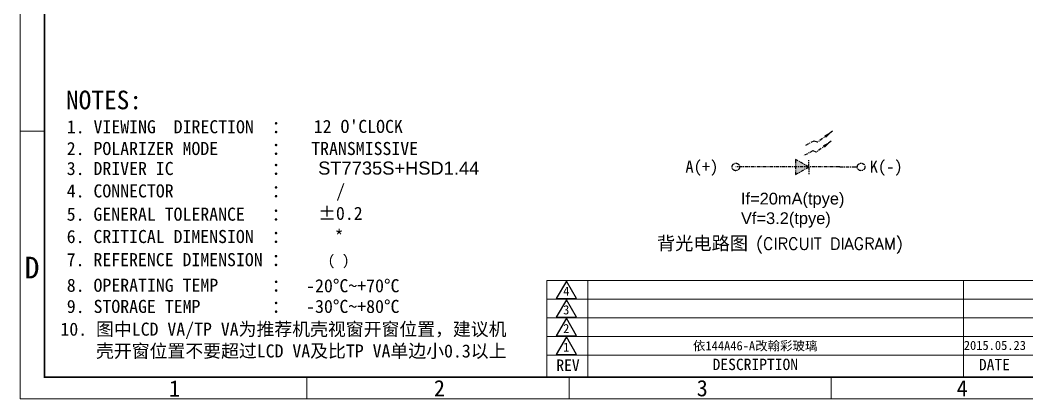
# Model space of a CAD drawing. Header units: millimetres. Extents: x 3037 to 3217, y 151 to 270.
# Drawn here: x 3036.6 to 3148.6, y 151.2 to 193.4 of the extents above; entities that cross this region are included whole.
import ezdxf

# ---------------------------------------------------------------- set-up
doc = ezdxf.new("R2010")
doc.units = ezdxf.units.MM
doc.linetypes.add('CENTER', pattern=[0.6, 0.375, -0.075, 0.075, -0.075])
doc.layers.add('CENTER', color=1, linetype='CENTER')
doc.layers.add('反射片', color=4, linetype='Continuous')
doc.styles.add('C-E02$0$RT', font='ROMANT.SHX')
doc.styles.get("Standard").update_dxf_attribs({"font": ''})
doc.styles.add('宋体', font='')
doc.styles.add('楷体', font='')
doc.styles.get('Standard').set_extended_font_data('SimSun')
doc.styles.get('宋体').set_extended_font_data('SimSun')
doc.styles.get('楷体').set_extended_font_data('楷体_GB2312')
doc.dimstyles.get("Standard").update_dxf_attribs({"dimtxt": 0.5, "dimasz": 0.4, "dimexe": 0.2, "dimexo": 1, "dimgap": 0.09, "dimtad": 0, "dimzin": 0, "dimdsep": 46, "dimtxsty": 'Standard', "dimcen": 0.09, "dimclrd": 256, "dimclre": 256, "dimclrt": 256, "dimadec": 0, "dimazin": 0, "dimtfac": 1, "dimtofl": 0, "dimtmove": 0, "dimatfit": 3, "dimfxl": 0, "dimtolj": 1, "dimtzin": 0, "dimarcsym": 0})

msp = doc.modelspace()

# ---------------------------------------------------------------- hatches: boundary and pattern name
at = {"layer": 'CENTER'}
msp.add_hatch(color=7, dxfattribs=at).paths.add_polyline_path([(3122.844, 177.89), (3122.844, 176.196), (3124.312, 177.043)])

# ---------------------------------------------------------------- linework, layer by layer
at = {"color": 7, "lineweight": 15}
for p, q in [((3036.634, 270.351), (3036.634, 151.238)), ((3039.34, 181.016), (3036.634, 181.016)), ((3095.208, 164.399), (3095.208, 153.66)), ((3095.208, 164.399), (3155.979, 164.399)), ((3099.764, 153.66), (3099.764, 164.399)), ((3141.52, 153.66), (3141.52, 164.399)), ((3095.208, 162.325), (3155.979, 162.325)), ((3095.208, 160.251), (3155.979, 160.251)), ((3095.208, 158.178), (3155.979, 158.177)), ((3095.208, 156.104), (3155.979, 156.104)), ((3068.5, 153.662), (3068.5, 151.238)), ((3097.66, 153.662), (3097.66, 151.238)), ((3126.82, 153.662), (3126.82, 151.238)), ((3216.719, 151.237), (3036.634, 151.238))]:
    msp.add_line(p, q, dxfattribs=at)
at = {"color": 7, "lineweight": 15, "const_width": 0.181}
msp.add_lwpolyline([(3214.3, 153.656), (3214.3, 267.932), (3039.34, 267.938), (3039.34, 153.662)], close=True, dxfattribs=at)
at = {"color": 7}
for points in [[(3097.367, 164.351), (3096.239, 162.398), (3098.494, 162.398)], [(3097.367, 162.277), (3096.239, 160.325), (3098.494, 160.325)], [(3097.367, 160.203), (3096.239, 158.251), (3098.494, 158.251)], [(3097.367, 158.13), (3096.239, 156.177), (3098.494, 156.177)]]:
    msp.add_lwpolyline(points, close=True, dxfattribs=at)
at = {"layer": 'CENTER', "color": 7}
for p, q in [((3124.873, 179.923), (3123.907, 179.425)), ((3124.77, 178.839), (3123.75, 178.289)), ((3120.306, 177.043), (3116.208, 177.043)), ((3127.751, 177.043), (3120.306, 177.043)), ((3127.751, 177.043), (3120.306, 177.043)), ((3122.844, 177.89), (3122.844, 176.196)), ((3124.312, 177.043), (3122.844, 177.89)), ((3122.844, 176.196), (3124.312, 177.043)), ((3124.312, 177.043), (3124.312, 177.814)), ((3124.312, 177.043), (3124.312, 176.24)), ((3127.751, 177.043), (3129.715, 177.043)), ((3129.287, 177.043), (3129.715, 177.043))]:
    msp.add_line(p, q, dxfattribs=at)
for centre in [(3116.208, 177.043), (3130.134, 177.043), (3130.134, 177.043)]:
    msp.add_circle(centre, 0.419, dxfattribs=at)

# ---------------------------------------------------------------- texts
at = {"color": 7, "lineweight": 15, "style": '宋体'}
for s, height, p in [('NOTES:', 2.0702, (3041.734, 183.464)), ('1. VIEWING  DIRECTION  ：', 1.45561, (3041.823, 180.791)), ('2. POLARIZER MODE      ：', 1.45561, (3041.818, 178.371)), ('TRANSMISSIVE', 1.45561, (3068.997, 178.371)), ('3. DRIVER IC           ： ', 1.45561, (3041.817, 176.148)), ('4. CONNECTOR           ：', 1.45561, (3041.816, 173.651)), ('/', 1.456, (3071.771, 173.651)), ('5. GENERAL TOLERANCE   ：', 1.45561, (3041.811, 171.063)), ('%%P0.2', 1.4556, (3069.764, 171.158)), ('*', 1.456, (3071.601, 168.589)), ('6. CRITICAL DIMENSION  ：', 1.45561, (3041.811, 168.577)), ('D', 2.419, (3037.135, 164.637)), ('7. REFERENCE DIMENSION ：', 1.45561, (3041.811, 166.004)), ('( )', 1.179, (3070.837, 166.069)), ('8. OPERATING TEMP      ：  ', 1.45561, (3041.823, 163.153)), ('  -20%%DC~+70%%DC', 1.45561, (3066.451, 163.099)), ('  -30%%DC~+80%%DC', 1.45561, (3066.451, 160.799)), ('9. STORAGE TEMP        ：', 1.45561, (3041.823, 160.799)), ('1', 1.814, (3053.185, 151.487)), ('2', 1.814, (3082.635, 151.518)), ('3', 1.814, (3111.853, 151.523)), ('4', 1.814, (3140.755, 151.508))]:
    msp.add_text(s, height=height, dxfattribs=at).set_placement(p)
at = {"color": 7, "style": '宋体'}
for s, height, p in [('依144A46-A改翰彩玻璃', 1.01583, (3111.437, 156.641)), ('2015.05.23', 1.0158, (3141.552, 156.682))]:
    msp.add_text(s, height=height, dxfattribs=at).set_placement(p)
at = {"color": 7, "lineweight": 15, "attachment_point": 1, "style": '宋体'}
for s, insert, char_height, width in [("12 O'CLOCK", (3069.28, 182.284), 1.4556, 14.71438), ('{\\fArial|b0|i0|c0|p32;ST7735S+HSD1.44}', (3069.769, 177.648), 1.45561, 14.71438), ('{\\fNSimSun|b0|i0|c134|p49;\\C1;10. 图中LCD VA/TP VA为推荐机壳视窗开窗位置，建议机\\P    壳开窗位置不要超过LCD VA及比TP VA单边小0.3以上\\fArial|b0|i0|c134|p32;\\C256;\\P\\fArial|b0|i0|c0|p32; }', (3041.113, 159.725), 1.45561, 57.33719)]:
    msp.add_mtext(s, dxfattribs=dict(at, insert=insert, char_height=char_height, width=width))
at = {"color": 7, "attachment_point": 5, "style": '宋体'}
for s, insert, char_height in [('4', (3097.35, 163.213), 1.016), ('3', (3097.35, 161.139), 1.016), ('2', (3097.35, 159.065), 1.016), ('1', (3097.35, 156.992), 1.016), ('REV', (3097.543, 154.989), 1.2698), ('DESCRIPTION', (3118.374, 155.066), 1.26979), ('DATE', (3144.956, 155.054), 1.2698)]:
    msp.add_mtext(s, dxfattribs=dict(at, insert=insert, char_height=char_height))
at = {"layer": 'CENTER', "color": 7}
for s, p in [('A(+)', (3110.598, 176.416)), ('K(-)', (3131.089, 176.415))]:
    msp.add_text(s, height=1.3437, dxfattribs=at).set_placement(p)
at = {"layer": '反射片', "color": 7, "lineweight": 15}
for s, height, style, p in [('背光电路图', 1.4838, '楷体', (3107.441, 167.81)), ('(CIRCUIT DIAGRAM)', 1.3057, 'C-E02$0$RT', (3118.433, 167.849))]:
    msp.add_text(s, height=height, dxfattribs=dict(at, style=style)).set_placement(p)
at = {"layer": '反射片', "color": 7, "lineweight": 15, "insert": (3116.777, 174.175), "char_height": 1.3057, "width": 20.65356, "attachment_point": 1, "style": 'C-E02$0$RT'}
msp.add_mtext('{\\fArial|b0|i0|c0|p32;If=20mA(tpye)\\PVf=3.2(tpye)}', dxfattribs=at)

# ---------------------------------------------------------------- leaders
at = {"layer": 'CENTER', "color": 7}
for points, override in [([(3126.942, 181.01), (3125.288, 179.792), (3124.873, 179.923)], {"dimasz": 1, "dimgap": 0.09, "dimtad": 0}), ([(3126.797, 179.908), (3125.143, 178.691), (3124.77, 178.839)], {"dimasz": 1})]:
    msp.add_leader(points, dimstyle='Standard', override=override, dxfattribs=at)

doc.saveas('drawing.dxf')
